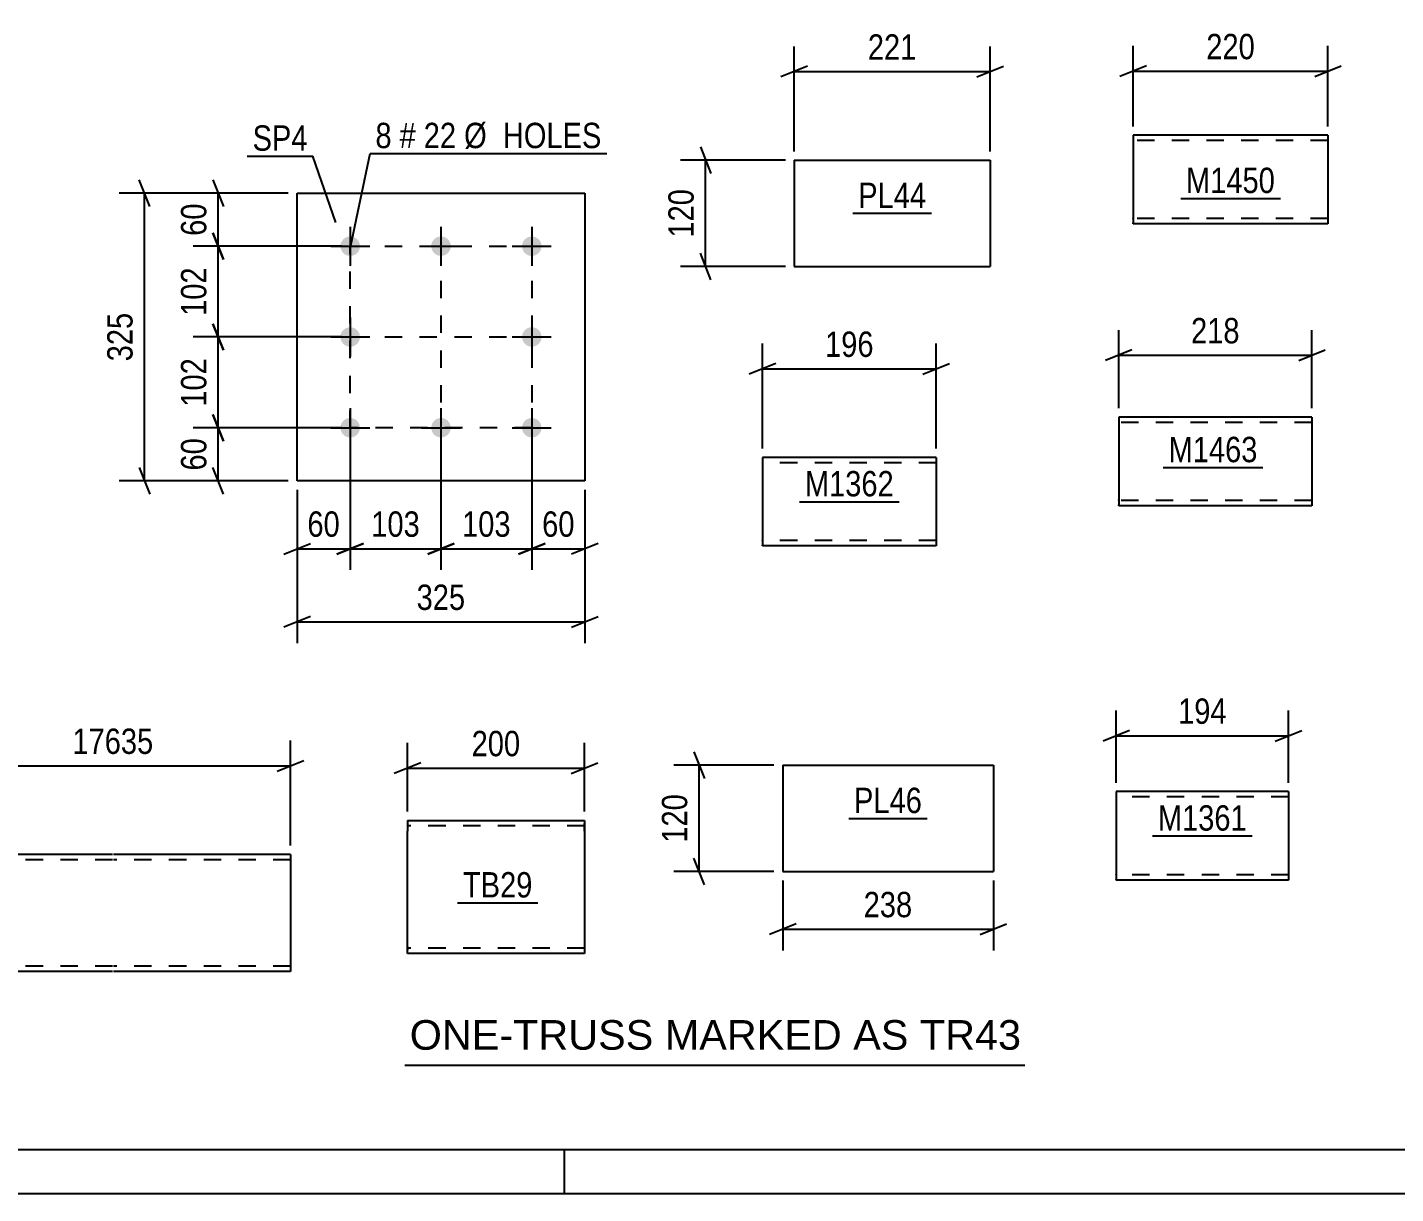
# Model space of a CAD drawing. Header units: millimetres. Extents: x 0 to 841, y 0 to 594.
# Drawn here: x 360.4 to 514.8, y 0 to 131.7 of the extents above; entities that cross this region are included whole.
import ezdxf

# ---------------------------------------------------------------- set-up
doc = ezdxf.new("R2010")
doc.units = ezdxf.units.MM
doc.linetypes.add('DXK_LINE_DOT2', pattern=[3.9198, 1.9599, -1.9599])
doc.styles.add('Arial', font='ARIAL.TTF', dxfattribs={"height": 0.2})
doc.styles.add('Arial Narrow', font='ARIALN.TTF', dxfattribs={"height": 0.2})

# ---------------------------------------------------------------- blocks, each defined once
blk = doc.blocks.new('Unknown-247305199-1135')
at = {"color": 5, "linetype": 'Continuous'}
for p, q in [((5, 5), (836, 5)), ((421, 0), (421, 5)), ((0, 0), (841, 0))]:
    blk.add_line(p, q, dxfattribs=at)
blk = doc.blocks.new('Part-247305199-55897 - 55896')
at = {"color": 2, "linetype": 'Continuous'}
for p, q in [((446.95, 116.69), (446.95, 104.69)), ((446.95, 116.69), (469.06, 116.69)), ((469.06, 116.69), (469.06, 104.69)), ((446.95, 104.69), (469.06, 104.69))]:
    blk.add_line(p, q, dxfattribs=at)
blk = doc.blocks.new('Part-247305199-55905 - 55904')
at = {"color": 2, "linetype": 'Continuous'}
for p, q in [((445.65, 48.37), (445.65, 36.37)), ((445.65, 48.37), (469.43, 48.37)), ((469.43, 48.37), (469.43, 36.37)), ((445.65, 36.37), (469.43, 36.37))]:
    blk.add_line(p, q, dxfattribs=at)
blk = doc.blocks.new('Part-247305199-55870 - 55869')
at = {"color": 2, "linetype": 'Continuous'}
for p, q in [((390.82, 80.48), (390.82, 112.98)), ((390.82, 112.98), (423.32, 112.98)), ((423.32, 112.98), (423.32, 80.48)), ((423.32, 80.48), (390.82, 80.48))]:
    blk.add_line(p, q, dxfattribs=at)
blk = doc.blocks.new('Bolt-247305199-55871 - 55869')
at = {"linetype": 'Continuous'}
for points in [[(396.82, 108.08, -1), (396.82, 105.88, -1)], [(407.07, 108.08, -1), (407.07, 105.88, -1)], [(417.32, 108.08, -1), (417.32, 105.88, -1)], [(396.82, 97.83, -1), (396.82, 95.63, -1)], [(417.32, 97.83, -1), (417.32, 95.63, -1)], [(396.82, 87.58, -1), (396.82, 85.38, -1)], [(407.07, 87.58, -1), (407.07, 85.38, -1)], [(417.32, 87.58, -1), (417.32, 85.38, -1)]]:
    blk.add_hatch(color=1, dxfattribs=at).paths.add_polyline_path(points)
at = {"color": 1, "linetype": 'Continuous'}
for p, q in [((396.82, 109.18), (396.82, 104.78)), ((407.07, 109.18), (407.07, 104.78)), ((417.32, 109.18), (417.32, 104.78)), ((394.62, 106.98), (399.02, 106.98)), ((404.87, 106.98), (409.27, 106.98)), ((415.12, 106.98), (419.52, 106.98)), ((396.82, 98.93), (396.82, 94.53)), ((417.32, 98.93), (417.32, 94.53)), ((394.62, 96.73), (399.02, 96.73)), ((415.12, 96.73), (419.52, 96.73)), ((396.82, 88.68), (396.82, 84.28)), ((407.07, 88.68), (407.07, 84.28)), ((417.32, 88.68), (417.32, 84.28)), ((394.62, 86.48), (399.02, 86.48)), ((404.87, 86.48), (409.27, 86.48)), ((415.12, 86.48), (419.52, 86.48))]:
    blk.add_line(p, q, dxfattribs=at)
blk = doc.blocks.new('Part-247305199-55921 - 55920')
at = {"color": 2, "linetype": 'Continuous'}
for p, q in [((403.28, 42.13), (403.28, 40.93)), ((403.28, 42.13), (423.28, 42.13)), ((423.28, 42.13), (423.28, 42.04)), ((423.28, 42.04), (423.28, 40.93)), ((403.28, 27.87), (403.28, 40.93)), ((423.28, 40.93), (423.28, 27.13)), ((403.28, 27.22), (403.28, 27.87)), ((403.28, 27.13), (403.28, 27.22)), ((423.28, 27.13), (403.28, 27.13))]:
    blk.add_line(p, q, dxfattribs=at)
at = {"color": 7, "linetype": 'DXK_LINE_DOT2'}
for p, q in [((423.28, 40.93), (423.28, 41.78)), ((423.28, 41.53), (403.28, 41.53)), ((403.28, 27.87), (403.28, 27.49)), ((403.28, 27.73), (403.28, 27.78)), ((423.28, 27.73), (403.28, 27.73)), ((423.28, 27.73), (423.28, 27.78))]:
    blk.add_line(p, q, dxfattribs=at)
blk = doc.blocks.new('Part-247305199-56009 - 56008')
at = {"color": 2, "linetype": 'Continuous'}
for p, q in [((502.75, 45.39), (483.31, 45.39)), ((483.31, 45.39), (483.31, 35.48)), ((502.75, 45.39), (502.75, 35.39)), ((483.31, 35.39), (483.31, 35.48)), ((502.75, 35.39), (483.31, 35.39))]:
    blk.add_line(p, q, dxfattribs=at)
at = {"color": 7, "linetype": 'DXK_LINE_DOT2'}
for p, q in [((502.75, 44.79), (483.31, 44.79)), ((483.31, 35.99), (483.31, 36.04)), ((502.75, 35.99), (483.31, 35.99)), ((502.75, 35.99), (502.75, 36.04))]:
    blk.add_line(p, q, dxfattribs=at)
blk = doc.blocks.new('Part-247305199-56025 - 56024')
at = {"color": 2, "linetype": 'Continuous'}
for p, q in [((462.98, 83.13), (443.37, 83.13)), ((443.37, 83.13), (443.37, 73.22)), ((462.98, 83.13), (462.98, 73.13)), ((443.37, 73.13), (443.37, 73.22)), ((462.98, 73.13), (443.37, 73.13))]:
    blk.add_line(p, q, dxfattribs=at)
at = {"color": 7, "linetype": 'DXK_LINE_DOT2'}
for p, q in [((462.98, 82.53), (443.37, 82.53)), ((443.37, 73.73), (443.37, 73.78)), ((462.98, 73.73), (443.37, 73.73)), ((462.98, 73.73), (462.98, 73.78))]:
    blk.add_line(p, q, dxfattribs=at)
blk = doc.blocks.new('Part-247305199-56053 - 56052')
at = {"color": 2, "linetype": 'Continuous'}
for p, q in [((507.21, 119.51), (485.21, 119.51)), ((485.21, 119.51), (485.21, 109.6)), ((507.21, 119.51), (507.21, 109.51)), ((485.21, 109.51), (485.21, 109.6)), ((507.21, 109.51), (485.21, 109.51))]:
    blk.add_line(p, q, dxfattribs=at)
at = {"color": 7, "linetype": 'DXK_LINE_DOT2'}
for p, q in [((507.21, 118.91), (485.21, 118.91)), ((485.21, 110.11), (485.21, 110.15)), ((507.21, 110.11), (485.21, 110.11)), ((507.21, 110.11), (507.21, 110.15))]:
    blk.add_line(p, q, dxfattribs=at)
blk = doc.blocks.new('Part-247305199-56060 - 56059')
at = {"color": 2, "linetype": 'Continuous'}
for p, q in [((505.4, 87.68), (483.58, 87.68)), ((483.58, 87.68), (483.58, 77.77)), ((505.4, 87.68), (505.4, 77.68)), ((483.58, 77.68), (483.58, 77.77)), ((505.4, 77.68), (483.58, 77.68))]:
    blk.add_line(p, q, dxfattribs=at)
at = {"color": 7, "linetype": 'DXK_LINE_DOT2'}
for p, q in [((505.4, 87.08), (483.58, 87.08)), ((505.4, 87.59), (505.4, 87.68)), ((483.58, 78.28), (483.58, 78.33)), ((505.4, 78.28), (483.58, 78.28)), ((505.4, 78.28), (505.4, 78.33))]:
    blk.add_line(p, q, dxfattribs=at)
blk = doc.blocks.new('Part-247305199-56082 - 56081')
at = {"color": 2, "linetype": 'Continuous'}
for p, q in [((369.98, 38.3), (349.98, 38.3)), ((349.98, 38.3), (349.98, 26.3)), ((390.08, 38.3), (370.08, 38.3)), ((390.08, 38.3), (390.08, 25.1)), ((349.98, 25.45), (349.98, 26.3)), ((349.98, 25.19), (349.98, 25.45)), ((349.98, 25.1), (349.98, 25.19)), ((369.98, 25.1), (349.98, 25.1)), ((390.08, 25.1), (370.08, 25.1))]:
    blk.add_line(p, q, dxfattribs=at)
at = {"color": 7, "linetype": 'DXK_LINE_DOT2'}
for p, q in [((369.98, 37.7), (349.98, 37.7)), ((390.08, 37.7), (370.08, 37.7)), ((390.08, 38.21), (390.08, 38.3)), ((349.98, 25.75), (349.98, 26.3)), ((349.98, 26.3), (349.98, 25.84)), ((349.98, 25.7), (349.98, 25.75)), ((349.98, 25.7), (349.98, 25.75)), ((349.98, 25.45), (349.98, 25.75)), ((369.98, 25.7), (349.98, 25.7)), ((349.98, 25.19), (349.98, 25.1)), ((390.08, 25.7), (370.08, 25.7)), ((390.08, 25.7), (390.08, 25.75))]:
    blk.add_line(p, q, dxfattribs=at)
blk = doc.blocks.new('Rectangle-247305199-58737 - 55869')
at = {"color": 1, "linetype": 'DXK_LINE_DOT2'}
blk.add_lwpolyline([(396.82, 106.98), (417.32, 106.98), (417.32, 86.48), (396.82, 86.48), (396.82, 106.98)], close=True, dxfattribs=at)
blk = doc.blocks.new('Line-247305199-58747 - 55869')
at = {"color": 1, "linetype": 'DXK_LINE_DOT2'}
blk.add_line((396.82, 96.73), (417.32, 96.73), dxfattribs=at)
blk = doc.blocks.new('Line-247305199-58754 - 55869')
at = {"color": 1, "linetype": 'DXK_LINE_DOT2'}
blk.add_line((407.07, 106.98), (407.07, 85.88), dxfattribs=at)
blk = doc.blocks.new('StraightDimension-247305199-56218 - 55896')
at = {"color": 7, "linetype": 'Continuous'}
for p, q in [((446.95, 117.69), (446.95, 129.54)), ((469.06, 117.69), (469.06, 129.54)), ((448.45, 127.29), (445.45, 126.09)), ((446.95, 126.69), (469.06, 126.69)), ((467.56, 126.09), (470.56, 127.29))]:
    blk.add_line(p, q, dxfattribs=at)
at = {"color": 0}
blk.add_wipeout([(461.35, 127.44), (461.35, 131.64), (454.66, 131.64), (454.66, 127.44)], dxfattribs=at)
at = {"color": 3, "style": 'Arial Narrow'}
blk.add_text('221', height=2.863, dxfattribs=at).set_placement((455.26, 128.04))
blk = doc.blocks.new('StraightDimension-247305199-56214 - 55896')
at = {"color": 7, "linetype": 'Continuous'}
for p, q in [((436.35, 118.19), (437.55, 115.19)), ((445.95, 116.69), (434.1, 116.69)), ((436.95, 104.69), (436.95, 116.69)), ((437.55, 103.19), (436.35, 106.19)), ((445.95, 104.69), (434.1, 104.69))]:
    blk.add_line(p, q, dxfattribs=at)
at = {"color": 0}
blk.add_wipeout([(436.2, 114.04), (432, 114.04), (432, 107.35), (436.2, 107.35)], dxfattribs=at)
at = {"color": 3, "style": 'Arial Narrow'}
blk.add_text('120', height=2.863, rotation=90.0002, dxfattribs=at).set_placement((435.6, 107.95))
blk = doc.blocks.new('StraightDimension-247305199-56226 - 55904')
at = {"color": 7, "linetype": 'Continuous'}
for p, q in [((445.65, 35.37), (445.65, 27.46)), ((469.43, 35.37), (469.43, 27.46)), ((447.15, 30.46), (444.15, 29.26)), ((445.65, 29.86), (469.43, 29.86)), ((467.93, 29.26), (470.93, 30.46))]:
    blk.add_line(p, q, dxfattribs=at)
at = {"color": 0}
blk.add_wipeout([(460.88, 30.61), (460.88, 34.81), (454.19, 34.81), (454.19, 30.61)], dxfattribs=at)
at = {"color": 3, "style": 'Arial Narrow'}
blk.add_text('238', height=2.863, dxfattribs=at).set_placement((454.79, 31.21))
blk = doc.blocks.new('StraightDimension-247305199-56222 - 55904')
at = {"color": 7, "linetype": 'Continuous'}
for p, q in [((435.62, 49.87), (436.82, 46.87)), ((444.65, 48.37), (433.37, 48.37)), ((436.22, 36.37), (436.22, 48.37)), ((436.82, 34.87), (435.62, 37.87)), ((444.65, 36.37), (433.37, 36.37))]:
    blk.add_line(p, q, dxfattribs=at)
at = {"color": 0}
blk.add_wipeout([(435.47, 45.72), (431.27, 45.72), (431.27, 39.03), (435.47, 39.03)], dxfattribs=at)
at = {"color": 3, "style": 'Arial Narrow'}
blk.add_text('120', height=2.863, rotation=90.0002, dxfattribs=at).set_placement((434.87, 39.63))
blk = doc.blocks.new('StraightDimension-247305199-56179 - 55869')
at = {"color": 7, "linetype": 'Continuous'}
for p, q in [((407.07, 85.48), (407.07, 70.42)), ((417.32, 85.48), (417.32, 70.42)), ((405.57, 72.22), (408.57, 73.42)), ((407.07, 72.82), (417.32, 72.82)), ((418.82, 73.42), (415.82, 72.22))]:
    blk.add_line(p, q, dxfattribs=at)
at = {"color": 0}
blk.add_wipeout([(415.53, 73.57), (415.53, 77.77), (408.85, 77.77), (408.85, 73.57)], dxfattribs=at)
at = {"color": 3, "style": 'Arial Narrow'}
blk.add_text('103', height=2.863, dxfattribs=at).set_placement((409.45, 74.17))
blk = doc.blocks.new('StraightDimension-247305199-56158 - 55869')
at = {"color": 7, "linetype": 'Continuous'}
for p, q in [((381.33, 114.48), (382.53, 111.48)), ((389.82, 112.98), (379.08, 112.98)), ((381.93, 106.98), (381.93, 112.98)), ((382.53, 105.48), (381.33, 108.48)), ((395.82, 106.98), (379.08, 106.98))]:
    blk.add_line(p, q, dxfattribs=at)
at = {"color": 0}
blk.add_wipeout([(381.18, 112.4), (376.98, 112.4), (376.98, 107.55), (381.18, 107.55)], dxfattribs=at)
at = {"color": 3, "style": 'Arial Narrow'}
blk.add_text('60', height=2.863, rotation=90.0002, dxfattribs=at).set_placement((380.58, 108.15))
blk = doc.blocks.new('StraightDimension-247305199-56159 - 55869')
at = {"color": 7, "linetype": 'Continuous'}
for p, q in [((381.33, 108.48), (382.53, 105.48)), ((395.82, 106.98), (379.08, 106.98)), ((381.93, 96.73), (381.93, 106.98)), ((382.53, 95.23), (381.33, 98.23)), ((395.82, 96.73), (379.08, 96.73))]:
    blk.add_line(p, q, dxfattribs=at)
at = {"color": 0}
blk.add_wipeout([(381.18, 105.19), (376.98, 105.19), (376.98, 98.51), (381.18, 98.51)], dxfattribs=at)
at = {"color": 3, "style": 'Arial Narrow'}
blk.add_text('102', height=2.863, rotation=90.0002, dxfattribs=at).set_placement((380.58, 99.11))
blk = doc.blocks.new('StraightDimension-247305199-56160 - 55869')
at = {"color": 7, "linetype": 'Continuous'}
for p, q in [((381.33, 98.23), (382.53, 95.23)), ((395.82, 96.73), (379.08, 96.73)), ((381.93, 86.48), (381.93, 96.73)), ((382.53, 84.98), (381.33, 87.98)), ((395.82, 86.48), (379.08, 86.48))]:
    blk.add_line(p, q, dxfattribs=at)
at = {"color": 0}
blk.add_wipeout([(381.18, 94.94), (376.98, 94.94), (376.98, 88.26), (381.18, 88.26)], dxfattribs=at)
at = {"color": 3, "style": 'Arial Narrow'}
blk.add_text('102', height=2.863, rotation=90.0002, dxfattribs=at).set_placement((380.58, 88.86))
blk = doc.blocks.new('StraightDimension-247305199-56161 - 55869')
at = {"color": 7, "linetype": 'Continuous'}
for p, q in [((381.33, 87.98), (382.53, 84.98)), ((395.82, 86.48), (379.08, 86.48)), ((381.93, 80.48), (381.93, 86.48)), ((382.53, 78.98), (381.33, 81.98)), ((389.82, 80.48), (379.08, 80.48))]:
    blk.add_line(p, q, dxfattribs=at)
at = {"color": 0}
blk.add_wipeout([(381.18, 85.9), (376.98, 85.9), (376.98, 81.05), (381.18, 81.05)], dxfattribs=at)
at = {"color": 3, "style": 'Arial Narrow'}
blk.add_text('60', height=2.863, rotation=90.0002, dxfattribs=at).set_placement((380.58, 81.65))
blk = doc.blocks.new('StraightDimension-247305199-56174 - 55869')
at = {"color": 7, "linetype": 'Continuous'}
for p, q in [((374.2, 111.48), (373, 114.48)), ((389.82, 112.98), (370.75, 112.98)), ((373.6, 80.48), (373.6, 112.98)), ((373, 81.98), (374.2, 78.98)), ((389.82, 80.48), (370.75, 80.48))]:
    blk.add_line(p, q, dxfattribs=at)
at = {"color": 0}
blk.add_wipeout([(372.85, 100.07), (368.65, 100.07), (368.65, 93.38), (372.85, 93.38)], dxfattribs=at)
at = {"color": 3, "style": 'Arial Narrow'}
blk.add_text('325', height=2.863, rotation=90.0002, dxfattribs=at).set_placement((372.25, 93.98))
blk = doc.blocks.new('StraightDimension-247305199-56178 - 55869')
at = {"color": 7, "linetype": 'Continuous'}
for p, q in [((417.32, 85.48), (417.32, 70.42)), ((423.32, 79.48), (423.32, 70.42)), ((415.82, 72.22), (418.82, 73.42)), ((417.32, 72.82), (423.32, 72.82)), ((424.82, 73.42), (421.82, 72.22))]:
    blk.add_line(p, q, dxfattribs=at)
at = {"color": 0}
blk.add_wipeout([(422.74, 73.57), (422.74, 77.77), (417.89, 77.77), (417.89, 73.57)], dxfattribs=at)
at = {"color": 3, "style": 'Arial Narrow'}
blk.add_text('60', height=2.863, dxfattribs=at).set_placement((418.49, 74.17))
blk = doc.blocks.new('StraightDimension-247305199-56180 - 55869')
at = {"color": 7, "linetype": 'Continuous'}
for p, q in [((396.82, 85.48), (396.82, 70.42)), ((407.07, 85.48), (407.07, 70.42)), ((395.32, 72.22), (398.32, 73.42)), ((396.82, 72.82), (407.07, 72.82)), ((408.57, 73.42), (405.57, 72.22))]:
    blk.add_line(p, q, dxfattribs=at)
at = {"color": 0}
blk.add_wipeout([(405.28, 73.57), (405.28, 77.77), (398.6, 77.77), (398.6, 73.57)], dxfattribs=at)
at = {"color": 3, "style": 'Arial Narrow'}
blk.add_text('103', height=2.863, dxfattribs=at).set_placement((399.2, 74.17))
blk = doc.blocks.new('StraightDimension-247305199-56181 - 55869')
at = {"color": 7, "linetype": 'Continuous'}
for p, q in [((396.82, 85.48), (396.82, 70.42)), ((390.82, 79.48), (390.82, 70.42)), ((389.32, 72.22), (392.32, 73.42)), ((390.82, 72.82), (396.82, 72.82)), ((398.32, 73.42), (395.32, 72.22))]:
    blk.add_line(p, q, dxfattribs=at)
at = {"color": 0}
blk.add_wipeout([(396.24, 73.57), (396.24, 77.77), (391.39, 77.77), (391.39, 73.57)], dxfattribs=at)
at = {"color": 3, "style": 'Arial Narrow'}
blk.add_text('60', height=2.863, dxfattribs=at).set_placement((391.99, 74.17))
blk = doc.blocks.new('StraightDimension-247305199-56194 - 55869')
at = {"color": 7, "linetype": 'Continuous'}
for p, q in [((390.82, 79.48), (390.82, 62.16)), ((423.32, 79.48), (423.32, 62.16)), ((392.32, 65.16), (389.32, 63.96)), ((421.82, 63.96), (424.82, 65.16)), ((390.82, 64.56), (423.32, 64.56))]:
    blk.add_line(p, q, dxfattribs=at)
at = {"color": 0}
blk.add_wipeout([(410.41, 65.31), (410.41, 69.51), (403.72, 69.51), (403.72, 65.31)], dxfattribs=at)
at = {"color": 3, "style": 'Arial Narrow'}
blk.add_text('325', height=2.863, dxfattribs=at).set_placement((404.32, 65.91))
blk = doc.blocks.new('StraightDimension-247305199-56238 - 55920')
at = {"color": 7, "linetype": 'Continuous'}
for p, q in [((403.28, 43.13), (403.28, 50.89)), ((423.28, 43.13), (423.28, 50.89)), ((404.78, 48.64), (401.78, 47.44)), ((403.28, 48.04), (423.28, 48.04)), ((421.78, 47.44), (424.78, 48.64))]:
    blk.add_line(p, q, dxfattribs=at)
at = {"color": 0}
blk.add_wipeout([(416.62, 48.79), (416.62, 52.99), (409.93, 52.99), (409.93, 48.79)], dxfattribs=at)
at = {"color": 3, "style": 'Arial Narrow'}
blk.add_text('200', height=2.863, dxfattribs=at).set_placement((410.53, 49.39))
blk = doc.blocks.new('StraightDimension-247305199-56314 - 56008')
at = {"color": 7, "linetype": 'Continuous'}
for p, q in [((483.31, 46.39), (483.31, 54.55)), ((502.75, 46.39), (502.75, 54.55)), ((484.81, 52.3), (481.81, 51.1)), ((483.31, 51.7), (502.75, 51.7)), ((501.25, 51.1), (504.25, 52.3))]:
    blk.add_line(p, q, dxfattribs=at)
at = {"color": 0}
blk.add_wipeout([(496.37, 52.45), (496.37, 56.65), (489.69, 56.65), (489.69, 52.45)], dxfattribs=at)
at = {"color": 3, "style": 'Arial Narrow'}
blk.add_text('194', height=2.863, dxfattribs=at).set_placement((490.29, 53.05))
blk = doc.blocks.new('StraightDimension-247305199-56354 - 56024')
at = {"color": 7, "linetype": 'Continuous'}
for p, q in [((443.37, 84.13), (443.37, 95.98)), ((462.98, 84.13), (462.98, 95.98)), ((444.87, 93.73), (441.87, 92.53)), ((443.37, 93.13), (462.98, 93.13)), ((461.48, 92.53), (464.48, 93.73))]:
    blk.add_line(p, q, dxfattribs=at)
at = {"color": 0}
blk.add_wipeout([(456.52, 93.88), (456.52, 98.08), (449.83, 98.08), (449.83, 93.88)], dxfattribs=at)
at = {"color": 3, "style": 'Arial Narrow'}
blk.add_text('196', height=2.863, dxfattribs=at).set_placement((450.43, 94.48))
blk = doc.blocks.new('StraightDimension-247305199-56358 - 56052')
at = {"color": 7, "linetype": 'Continuous'}
for p, q in [((485.21, 120.51), (485.21, 129.59)), ((507.21, 120.51), (507.21, 129.59)), ((486.71, 127.34), (483.71, 126.14)), ((485.21, 126.74), (507.21, 126.74)), ((505.71, 126.14), (508.71, 127.34))]:
    blk.add_line(p, q, dxfattribs=at)
at = {"color": 0}
blk.add_wipeout([(499.55, 127.49), (499.55, 131.69), (492.87, 131.69), (492.87, 127.49)], dxfattribs=at)
at = {"color": 3, "style": 'Arial Narrow'}
blk.add_text('220', height=2.863, dxfattribs=at).set_placement((493.47, 128.09))
blk = doc.blocks.new('StraightDimension-247305199-56362 - 56059')
at = {"color": 7, "linetype": 'Continuous'}
for p, q in [((483.58, 88.68), (483.58, 97.51)), ((505.4, 88.68), (505.4, 97.51)), ((485.08, 95.26), (482.08, 94.06)), ((483.58, 94.66), (505.4, 94.66)), ((503.9, 94.06), (506.9, 95.26))]:
    blk.add_line(p, q, dxfattribs=at)
at = {"color": 0}
blk.add_wipeout([(497.83, 95.41), (497.83, 99.61), (491.15, 99.61), (491.15, 95.41)], dxfattribs=at)
at = {"color": 3, "style": 'Arial Narrow'}
blk.add_text('218', height=2.863, dxfattribs=at).set_placement((491.75, 96.01))
blk = doc.blocks.new('StraightDimension-247305199-56370 - 56081')
at = {"color": 7, "linetype": 'Continuous'}
for p, q in [((349.98, 39.3), (349.98, 51.15)), ((390.08, 39.3), (390.08, 51.15)), ((351.48, 48.9), (348.48, 47.7)), ((349.98, 48.3), (390.08, 48.3)), ((388.58, 47.7), (391.58, 48.9))]:
    blk.add_line(p, q, dxfattribs=at)
at = {"color": 0}
blk.add_wipeout([(375.2, 49.05), (375.2, 53.25), (364.86, 53.25), (364.86, 49.05)], dxfattribs=at)
at = {"color": 3, "style": 'Arial Narrow'}
blk.add_text('17635', height=2.863, dxfattribs=at).set_placement((365.46, 49.65))
blk = doc.blocks.new('Unknown-247305199-60248')
at = {"color": 7, "linetype": 'Continuous'}
blk.add_line((403, 14.5), (473, 14.5), dxfattribs=at)
at = {"color": 7, "style": 'Arial'}
blk.add_text('ONE-TRUSS MARKED AS TR43', height=3.3428, dxfattribs=at).set_placement((403.54, 16.25))
blk = doc.blocks.new('Mark-247305199-56710 - 55896')
at = {"color": 0}
blk.add_wipeout([(461.84, 111.29), (461.84, 114.29), (454.17, 114.29), (454.17, 111.29)], dxfattribs=at)
blk.add_wipeout([(461.84, 111.29), (461.84, 114.29), (454.17, 114.29), (454.17, 111.29)], dxfattribs=at)
at = {"color": 30, "linetype": 'Continuous'}
blk.add_line((453.57, 110.69), (462.44, 110.69), dxfattribs=at)
at = {"color": 3, "style": 'Arial Narrow'}
blk.add_text('PL44', height=2.863, dxfattribs=at).set_placement((454.17, 111.29))
blk = doc.blocks.new('Mark-247305199-56713 - 55904')
at = {"color": 0}
blk.add_wipeout([(461.37, 42.97), (461.37, 45.97), (453.7, 45.97), (453.7, 42.97)], dxfattribs=at)
blk.add_wipeout([(461.37, 42.97), (461.37, 45.97), (453.7, 45.97), (453.7, 42.97)], dxfattribs=at)
at = {"color": 30, "linetype": 'Continuous'}
blk.add_line((453.1, 42.37), (461.97, 42.37), dxfattribs=at)
at = {"color": 3, "style": 'Arial Narrow'}
blk.add_text('PL46', height=2.863, dxfattribs=at).set_placement((453.7, 42.97))
blk = doc.blocks.new('Mark-247305199-56703 - 55869')
at = {"color": 0}
for points in [[(401.5, 118.05), (401.5, 121.05), (399.67, 121.05), (399.67, 118.05)], [(404.22, 118.05), (404.22, 121.05), (402.4, 121.05), (402.4, 118.05)], [(408.78, 118.05), (408.78, 121.05), (405.12, 121.05), (405.12, 118.05)], [(425.21, 118.05), (425.21, 121.05), (409.68, 121.05), (409.68, 118.05)]]:
    blk.add_wipeout(points, dxfattribs=at)
for points in [[(401.5, 118.05), (401.5, 121.05), (399.67, 121.05), (399.67, 118.05)], [(404.22, 118.05), (404.22, 121.05), (402.4, 121.05), (402.4, 118.05)], [(408.78, 118.05), (408.78, 121.05), (405.12, 121.05), (405.12, 118.05)], [(425.21, 118.05), (425.21, 121.05), (409.68, 121.05), (409.68, 118.05)]]:
    blk.add_wipeout(points, dxfattribs=at)
at = {"color": 7, "linetype": 'Continuous'}
for p, q in [((396.88, 107.04), (399.07, 117.45)), ((399.07, 117.45), (425.81, 117.45))]:
    blk.add_line(p, q, dxfattribs=at)
at = {"color": 3, "style": 'Arial Narrow'}
for s, height, p in [('8', 2.86, (399.67, 118.05)), ('#', 2.86, (402.4, 118.05)), ('22', 2.863, (405.12, 118.05)), ('Ø  HOLES', 2.863, (409.68, 118.05))]:
    blk.add_text(s, height=height, dxfattribs=at).set_placement(p)
blk = doc.blocks.new('Mark-247305199-56700 - 55869')
at = {"color": 0}
blk.add_wipeout([(392.01, 117.76), (392.01, 120.76), (385.8, 120.76), (385.8, 117.76)], dxfattribs=at)
blk.add_wipeout([(392.01, 117.76), (392.01, 120.76), (385.8, 120.76), (385.8, 117.76)], dxfattribs=at)
at = {"color": 30, "linetype": 'Continuous'}
for p in [(385.2, 117.16), (395.19, 109.64)]:
    blk.add_line(p, (392.61, 117.16), dxfattribs=at)
at = {"color": 3, "style": 'Arial Narrow'}
blk.add_text('SP4', height=2.863, dxfattribs=at).set_placement((385.8, 117.76))
blk = doc.blocks.new('Mark-247305199-56716 - 55920')
at = {"color": 0}
blk.add_wipeout([(417.4, 33.44), (417.4, 36.44), (409.55, 36.44), (409.55, 33.44)], dxfattribs=at)
blk.add_wipeout([(417.4, 33.44), (417.4, 36.44), (409.55, 36.44), (409.55, 33.44)], dxfattribs=at)
at = {"color": 30, "linetype": 'Continuous'}
blk.add_line((408.95, 32.84), (418, 32.84), dxfattribs=at)
at = {"color": 3, "style": 'Arial Narrow'}
blk.add_text('TB29', height=2.863, dxfattribs=at).set_placement((409.55, 33.44))
blk = doc.blocks.new('Mark-247305199-56726 - 56008')
at = {"color": 0}
blk.add_wipeout([(498.05, 40.99), (498.05, 43.99), (488, 43.99), (488, 40.99)], dxfattribs=at)
blk.add_wipeout([(498.05, 40.99), (498.05, 43.99), (488, 43.99), (488, 40.99)], dxfattribs=at)
at = {"color": 30, "linetype": 'Continuous'}
blk.add_line((487.4, 40.39), (498.65, 40.39), dxfattribs=at)
at = {"color": 3, "style": 'Arial Narrow'}
blk.add_text('M1361', height=2.863, dxfattribs=at).set_placement((488, 40.99))
blk = doc.blocks.new('Mark-247305199-56734 - 56024')
at = {"color": 0}
blk.add_wipeout([(458.2, 78.73), (458.2, 81.73), (448.15, 81.73), (448.15, 78.73)], dxfattribs=at)
blk.add_wipeout([(458.2, 78.73), (458.2, 81.73), (448.15, 81.73), (448.15, 78.73)], dxfattribs=at)
at = {"color": 30, "linetype": 'Continuous'}
blk.add_line((447.55, 78.13), (458.8, 78.13), dxfattribs=at)
at = {"color": 3, "style": 'Arial Narrow'}
blk.add_text('M1362', height=2.863, dxfattribs=at).set_placement((448.15, 78.73))
blk = doc.blocks.new('Mark-247305199-56737 - 56052')
at = {"color": 0}
blk.add_wipeout([(501.23, 112.98), (501.23, 115.98), (491.18, 115.98), (491.18, 112.98)], dxfattribs=at)
blk.add_wipeout([(501.23, 112.98), (501.23, 115.98), (491.18, 115.98), (491.18, 112.98)], dxfattribs=at)
at = {"color": 30, "linetype": 'Continuous'}
blk.add_line((490.58, 112.38), (501.83, 112.38), dxfattribs=at)
at = {"color": 3, "style": 'Arial Narrow'}
blk.add_text('M1450', height=2.863, dxfattribs=at).set_placement((491.18, 112.98))
blk = doc.blocks.new('Mark-247305199-56740 - 56059')
at = {"color": 0}
blk.add_wipeout([(499.26, 82.59), (499.26, 85.59), (489.21, 85.59), (489.21, 82.59)], dxfattribs=at)
blk.add_wipeout([(499.26, 82.59), (499.26, 85.59), (489.21, 85.59), (489.21, 82.59)], dxfattribs=at)
at = {"color": 30, "linetype": 'Continuous'}
blk.add_line((488.61, 81.99), (499.86, 81.99), dxfattribs=at)
at = {"color": 3, "style": 'Arial Narrow'}
blk.add_text('M1463', height=2.863, dxfattribs=at).set_placement((489.21, 82.59))

msp = doc.modelspace()

# ---------------------------------------------------------------- block references
for name in ['Unknown-247305199-1135', 'Part-247305199-56053 - 56052', 'Part-247305199-55897 - 55896', 'Part-247305199-55870 - 55869', 'Bolt-247305199-55871 - 55869', 'Rectangle-247305199-58737 - 55869', 'Line-247305199-58754 - 55869', 'Line-247305199-58747 - 55869', 'Part-247305199-56060 - 56059', 'Part-247305199-56025 - 56024', 'Part-247305199-55905 - 55904', 'Part-247305199-56009 - 56008', 'Part-247305199-55921 - 55920', 'Part-247305199-56082 - 56081', 'Unknown-247305199-60248']:
    msp.add_blockref(name, (0, 0))

# ---------------------------------------------------------------- next in the draw order: block references
for name in ['StraightDimension-247305199-56218 - 55896', 'StraightDimension-247305199-56358 - 56052', 'Mark-247305199-56703 - 55869', 'Mark-247305199-56737 - 56052', 'StraightDimension-247305199-56158 - 55869', 'Mark-247305199-56710 - 55896', 'StraightDimension-247305199-56362 - 56059', 'StraightDimension-247305199-56354 - 56024', 'StraightDimension-247305199-56179 - 55869', 'Mark-247305199-56740 - 56059', 'Mark-247305199-56734 - 56024', 'StraightDimension-247305199-56314 - 56008', 'StraightDimension-247305199-56370 - 56081', 'StraightDimension-247305199-56238 - 55920', 'Mark-247305199-56713 - 55904', 'Mark-247305199-56726 - 56008', 'Mark-247305199-56716 - 55920', 'StraightDimension-247305199-56226 - 55904']:
    msp.add_blockref(name, (0, 0))

# ---------------------------------------------------------------- next in the draw order: block references
for name in ['StraightDimension-247305199-56214 - 55896', 'StraightDimension-247305199-56159 - 55869', 'StraightDimension-247305199-56178 - 55869', 'StraightDimension-247305199-56222 - 55904']:
    msp.add_blockref(name, (0, 0))

# ---------------------------------------------------------------- next in the draw order: block references
msp.add_blockref('StraightDimension-247305199-56160 - 55869', (0, 0))

# ---------------------------------------------------------------- next in the draw order: block references
msp.add_blockref('StraightDimension-247305199-56161 - 55869', (0, 0))

# ---------------------------------------------------------------- next in the draw order: block references
for name in ['StraightDimension-247305199-56174 - 55869', 'StraightDimension-247305199-56180 - 55869']:
    msp.add_blockref(name, (0, 0))

# ---------------------------------------------------------------- next in the draw order: block references
for name in ['Mark-247305199-56700 - 55869', 'StraightDimension-247305199-56181 - 55869']:
    msp.add_blockref(name, (0, 0))

# ---------------------------------------------------------------- next in the draw order: block references
msp.add_blockref('StraightDimension-247305199-56194 - 55869', (0, 0))

doc.saveas('drawing.dxf')
